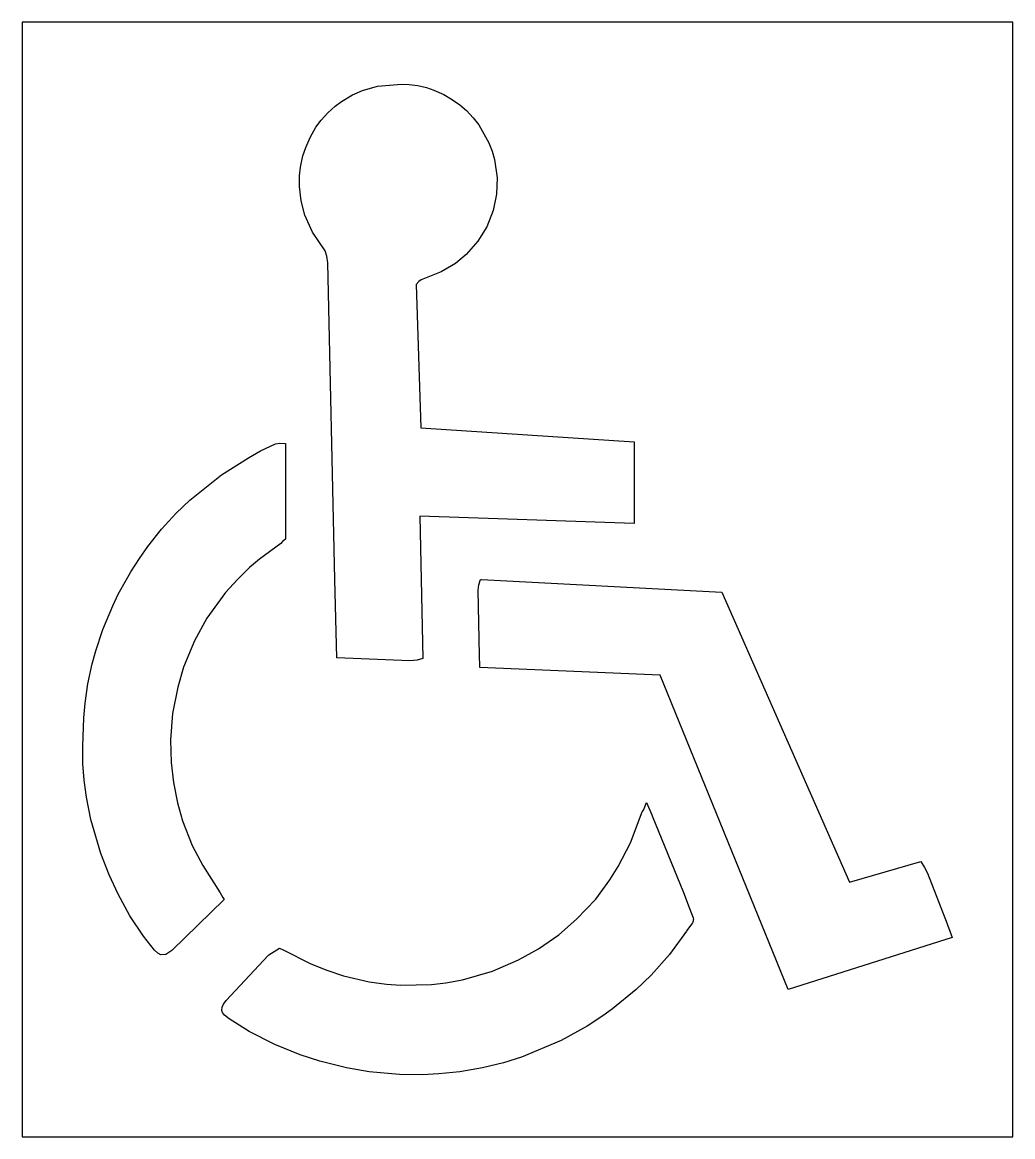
# Model space of a CAD drawing. Header units: inches. Extents: x 0 to 48, y 0 to 54.
import ezdxf

# ---------------------------------------------------------------- set-up
doc = ezdxf.new("R2010")
doc.units = ezdxf.units.IN
doc.header["$MEASUREMENT"] = 0
doc.layers.add('CUT', color=1, linetype='Continuous')

msp = doc.modelspace()

# ---------------------------------------------------------------- linework, layer by layer
at = {"layer": 'CUT'}
for points in [[(0, 0), (48, 0), (48, 54), (0, 54)], [(13.949, 48.416), (14.233, 48.911), (14.489, 49.257), (14.814, 49.609), (15.165, 49.936), (15.471, 50.165), (16.011, 50.478), (16.487, 50.702), (17.223, 50.907), (18.379, 51), (18.752, 50.99), (19.173, 50.933), (19.59, 50.838), (19.951, 50.711), (20.432, 50.494), (20.808, 50.282), (21.201, 50.008), (21.526, 49.724), (21.856, 49.376), (22.123, 49.038), (22.617, 48.162), (22.775, 47.762), (22.893, 47.348), (23.014, 46.465), (22.99, 45.668), (22.825, 44.884), (22.511, 44.084), (22.085, 43.392), (21.511, 42.749), (20.996, 42.32), (20.296, 41.904), (19.338, 41.528), (19.214, 41.433), (19.083, 41.298), (19.319, 34.348), (29.654, 33.673), (29.647, 29.716), (19.265, 30.063), (19.329, 27), (19.409, 23.174), (19.131, 23.091), (18.779, 23.066), (15.239, 23.201), (15.154, 27), (14.807, 42.352), (14.762, 42.673), (14.677, 42.93), (14.071, 43.835), (13.697, 44.657), (13.509, 45.342), (13.431, 46.037), (13.438, 46.559), (13.485, 46.976), (13.598, 47.529), (13.734, 47.936)], [(5.05, 27), (5.258, 27.371), (5.673, 28.018), (6.092, 28.604), (6.749, 29.432), (7.464, 30.212), (8.123, 30.844), (9.659, 32.079), (10.961, 32.9), (11.546, 33.231), (12.279, 33.57), (12.478, 33.614), (12.764, 33.588), (12.764, 28.955), (12.617, 28.84), (12.525, 28.749), (11.49, 27.985), (11.014, 27.581), (10.601, 27.179), (10.435, 27), (9.85, 26.368), (8.949, 25.123), (8.348, 24.033), (7.816, 22.756), (7.536, 21.791), (7.288, 20.504), (7.19, 19.235), (7.212, 18.136), (7.324, 17.16), (7.52, 16.183), (7.769, 15.309), (8.238, 14.108), (8.743, 13.134), (9.591, 11.821), (9.723, 11.598), (9.787, 11.5), (7.242, 9.026), (6.952, 8.83), (6.721, 8.818), (6.576, 8.888), (6.412, 9.037), (5.878, 9.711), (5.218, 10.709), (4.641, 11.75), (4.204, 12.692), (3.803, 13.717), (3.317, 15.375), (3.113, 16.445), (3, 17.277), (2.935, 18.068), (2.927, 18.928), (2.977, 20.302), (3.042, 21.006), (3.18, 21.941), (3.394, 22.908), (3.567, 23.544), (3.909, 24.581), (4.384, 25.726), (4.648, 26.284)], [(40.09, 12.338), (43.54, 13.333), (43.722, 13.047), (43.865, 12.769), (44.822, 10.323), (44.838, 10.262), (45.073, 9.652), (37.121, 7.137), (30.912, 22.37), (22.17, 22.737), (22.169, 22.855), (22.161, 23.27), (22.155, 23.319), (22.097, 26.482), (22.121, 26.74), (22.206, 27), (22.207, 27.003), (22.255, 27), (22.255, 27), (33.899, 26.39)], [(21.327, 7.599), (22.784, 8.02), (24.05, 8.563), (25.013, 9.098), (25.996, 9.789), (26.866, 10.539), (27.792, 11.514), (28.479, 12.44), (28.885, 13.091), (29.474, 14.243), (30.045, 15.741), (30.1, 15.83), (30.252, 16.201), (30.504, 15.59), (30.527, 15.551), (32.046, 11.836), (32.313, 11.111), (32.506, 10.608), (32.522, 10.535), (32.521, 10.488), (32.514, 10.448), (32.499, 10.403), (32.476, 10.361), (32.208, 9.999), (32.188, 9.962), (31.368, 8.837), (30.473, 7.832), (29.75, 7.129), (28.599, 6.194), (28.132, 5.86), (27.369, 5.36), (26.116, 4.655), (24.192, 3.849), (23.323, 3.584), (22.305, 3.341), (21.209, 3.149), (20.181, 3.043), (19.381, 3), (18.278, 3.017), (16.813, 3.147), (15.714, 3.334), (14.423, 3.657), (13.473, 3.968), (12.235, 4.466), (10.991, 5.096), (10.019, 5.711), (9.806, 5.883), (9.706, 6.013), (9.67, 6.12), (9.681, 6.271), (9.75, 6.422), (9.888, 6.604), (11.916, 8.783), (11.944, 8.808), (12.461, 9.134), (12.682, 9.041), (13.955, 8.395), (14.704, 8.082), (15.566, 7.794), (16.812, 7.51), (17.65, 7.394), (18.348, 7.34), (19.827, 7.374), (20.534, 7.454)]]:
    msp.add_lwpolyline(points, close=True, dxfattribs=at)

doc.saveas('drawing.dxf')
